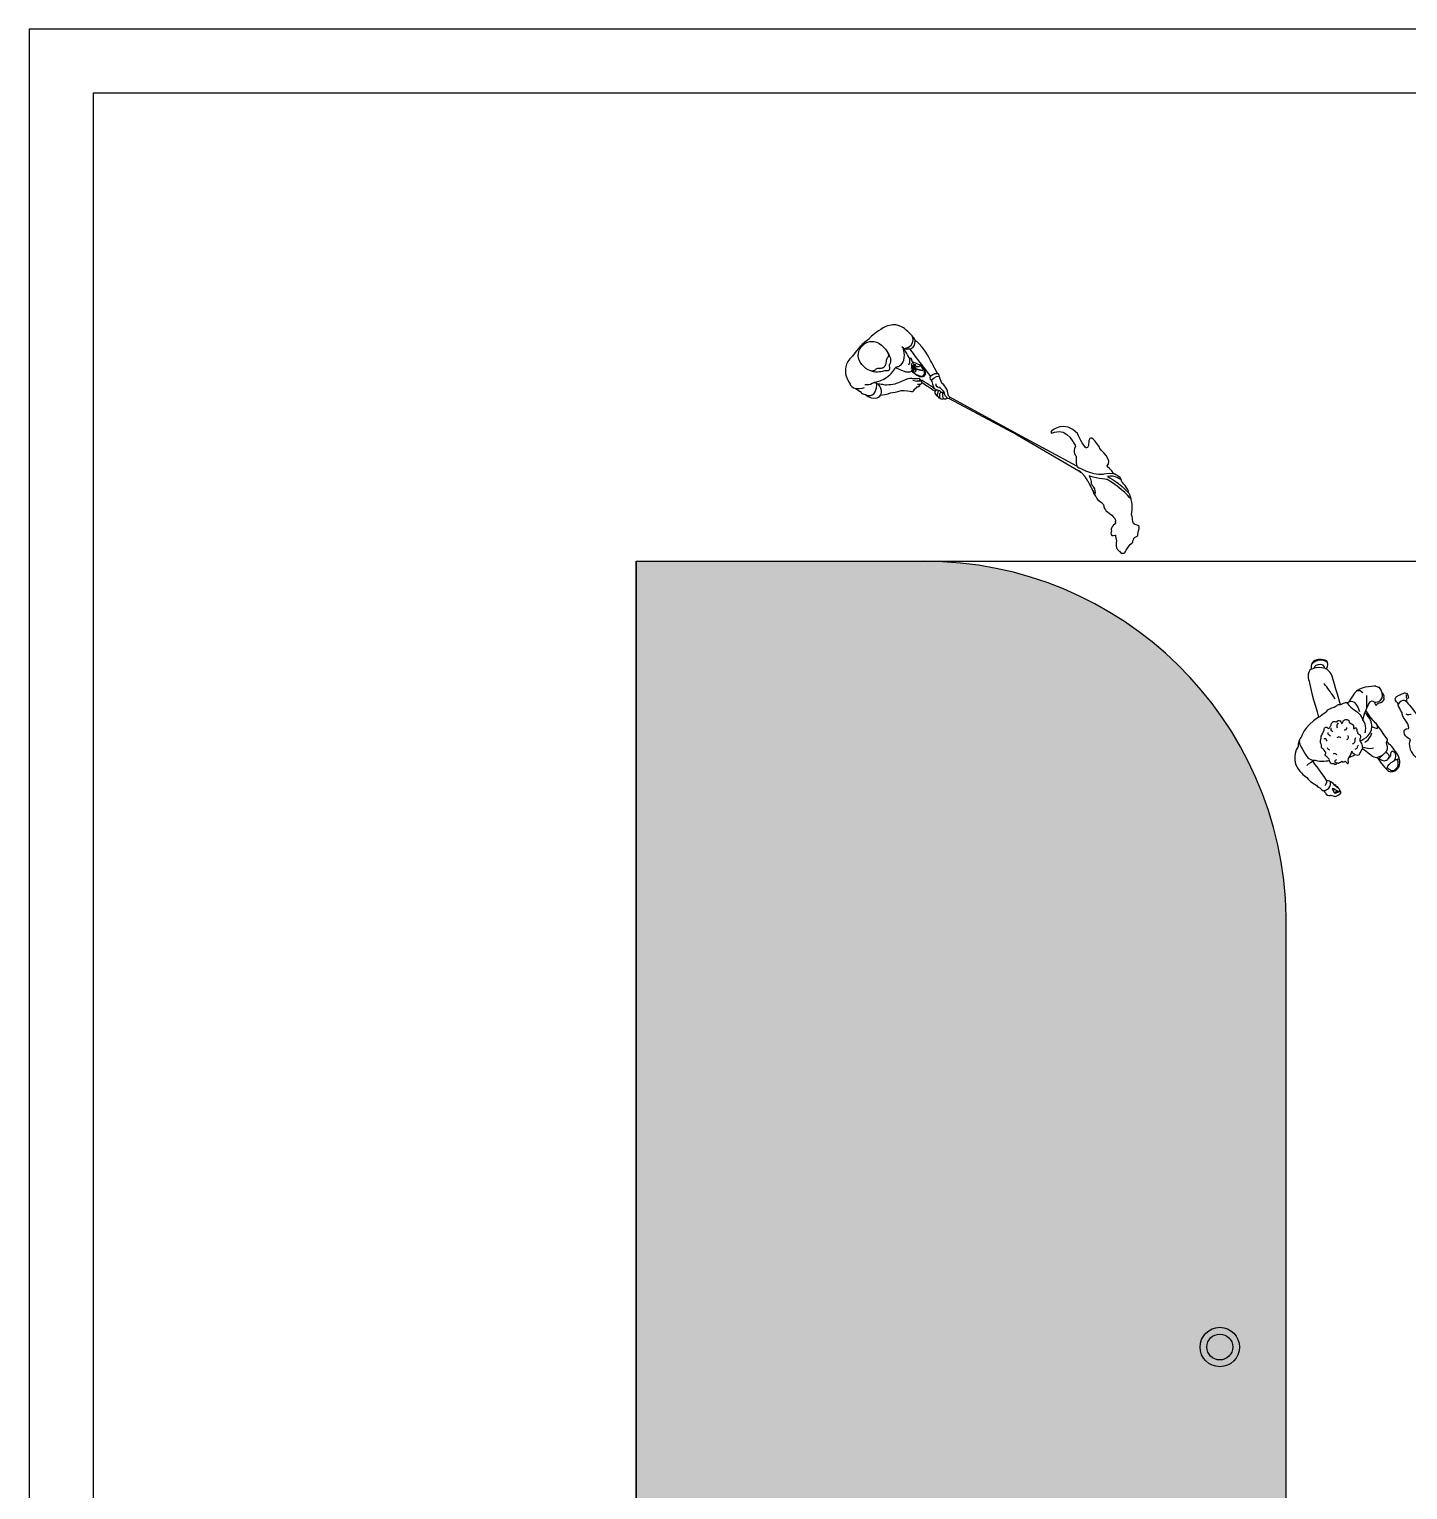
# Model space of a CAD drawing. Header units: millimetres. Extents: x 13722 to 114356, y -17117 to 61088.
# Drawn here: x 57732 to 67890, y 16379 to 27146 of the extents above; entities that cross this region are included whole.
import ezdxf

# ---------------------------------------------------------------- set-up
doc = ezdxf.new("R2010")
doc.units = ezdxf.units.MM
for name, color, linetype in [('00_dim', 6, 'Continuous'), ('01', 3, 'Continuous'), ('03', 8, 'Continuous'), ('03_lighting', 3, 'Continuous'), ('Toffu_Outline', 8, 'Continuous')]:
    doc.layers.add(name, color=color, linetype=linetype)

# ---------------------------------------------------------------- blocks, each defined once
blk = doc.blocks.new('2r2')
at = {"layer": 'Toffu_Outline'}
for points in [[(83532, 3067), (83520, 3077)], [(83601, 2832), (83630, 2825)], [(83635, 2802), (83651, 2801)], [(83626, 2782), (83630, 2782)], [(83767, 2748), (83775, 2759), (83760, 2768)]]:
    blk.add_lwpolyline(points, dxfattribs=at)
for points, knots in [([(83596, 3157), (83576, 3180), (83551, 3203), (83532, 3217), (83518, 3227), (83483, 3239), (83476, 3239), (83451, 3243), (83405, 3232), (83383, 3218), (83333, 3184), (83293, 3157), (83284, 3143), (83279, 3136), (83274, 3131), (83267, 3127), (83211, 3087), (83170, 3025), (83170, 3025), (83170, 3025), (83156, 3008), (83156, 3008), (83094, 2956), (83106, 2891), (83106, 2891), (83099, 2875), (83117, 2844), (83117, 2844), (83120, 2830), (83143, 2795), (83143, 2795), (83149, 2777), (83179, 2770), (83179, 2770), (83179, 2770), (83213, 2747), (83213, 2747), (83230, 2724), (83254, 2725), (83254, 2725), (83254, 2725), (83277, 2693), (83325, 2698), (83345, 2700), (83356, 2709), (83363, 2720), (83412, 2723), (83433, 2740), (83451, 2741), (83474, 2742), (83514, 2755), (83516, 2755), (83538, 2757), (83591, 2748), (83591, 2748), (83603, 2745), (83610, 2757), (83610, 2757), (83613, 2760), (83614, 2763), (83614, 2763), (83616, 2765), (83619, 2769), (83619, 2769), (83631, 2776), (83630, 2782), (83630, 2782), (83630, 2782), (83644, 2783), (83650, 2789), (83656, 2794), (83651, 2801), (83651, 2801), (83651, 2801), (83667, 2800), (83669, 2813), (83669, 2813), (83669, 2813), (83669, 2814), (83669, 2814), (83669, 2814), (83669, 2814), (83718, 2781), (83765, 2750), (83767, 2748), (83767, 2748), (83767, 2748), (83767, 2748), (83767, 2748), (83764, 2745), (83764, 2745), (83764, 2745), (83758, 2731), (83778, 2716), (83778, 2716), (83782, 2715), (83782, 2715), (83782, 2715), (83791, 2699), (83800, 2700), (83800, 2700), (83817, 2684), (83826, 2696), (83826, 2696), (83847, 2686), (83852, 2703), (83852, 2703), (83862, 2696), (83869, 2697), (83869, 2697), (83869, 2697), (83869, 2697), (83869, 2697), (84371, 2429), (84371, 2429), (84371, 2429), (84825, 2164), (84825, 2164), (84831, 2156), (84838, 2150), (84847, 2146)], [0, 0, 0, 0, 1, 1, 1, 2, 2, 2, 3, 3, 3, 4, 4, 4, 5, 5, 5, 6, 6, 6, 7, 7, 7, 8, 8, 8, 9, 9, 9, 10, 10, 10, 11, 11, 11, 12, 12, 12, 13, 13, 13, 14, 14, 14, 15, 15, 15, 16, 16, 16, 17, 17, 17, 18, 18, 18, 19, 19, 19, 20, 20, 20, 21, 21, 21, 22, 22, 22, 23, 23, 23, 24, 24, 24, 25, 25, 25, 26, 26, 26, 27, 27, 27, 28, 28, 28, 29, 29, 29, 30, 30, 30, 31, 31, 31, 32, 32, 32, 33, 33, 33, 34, 34, 34, 35, 35, 35, 36, 36, 36, 37, 37, 37, 38, 38, 38, 39, 39, 39, 40, 40, 40, 40]), ([(83291, 2899), (83239, 2918), (83201, 2968), (83199, 3010), (83198, 3037), (83208, 3057), (83208, 3057), (83214, 3069), (83222, 3078), (83227, 3083), (83256, 3112), (83284, 3116), (83294, 3117), (83354, 3123), (83398, 3065), (83418, 3032), (83422, 3024), (83426, 3018), (83428, 3014), (83436, 2999), (83438, 2988), (83437, 2979), (83437, 2961), (83430, 2948), (83426, 2942), (83426, 2942), (83432, 2909), (83428, 2904), (83423, 2898), (83393, 2901), (83393, 2901), (83377, 2895), (83339, 2883), (83295, 2898), (83294, 2898), (83293, 2898), (83292, 2899)], [0, 0, 0, 0, 1, 1, 1, 2, 2, 2, 3, 3, 3, 4, 4, 4, 5, 5, 5, 6, 6, 6, 7, 7, 7, 8, 8, 8, 9, 9, 9, 10, 10, 10, 11, 11, 11, 12, 12, 12, 12]), ([(83596, 3157), (83596, 3157), (83596, 3157), (83596, 3157), (83596, 3155), (83625, 3076), (83536, 3063)], [0, 0, 0, 0, 1, 1, 1, 2, 2, 2, 2]), ([(83578, 3061), (83587, 3063), (83622, 3074), (83618, 3116), (83618, 3121), (83617, 3125), (83617, 3129), (83617, 3129), (83617, 3129), (83617, 3129)], [0, 0, 0, 0, 1, 1, 1, 2, 2, 2, 3, 3, 3, 3]), ([(85080, 2142), (85067, 2169), (85030, 2196), (85030, 2196), (85084, 2236), (84979, 2326), (84979, 2326), (84979, 2326), (84982, 2338), (84943, 2384), (84904, 2430), (84899, 2384), (84899, 2384), (84898, 2321), (84879, 2332), (84879, 2332), (84859, 2339), (84815, 2437), (84815, 2437), (84725, 2542), (84621, 2462), (84618, 2448), (84615, 2435), (84646, 2448), (84646, 2448), (84741, 2484), (84799, 2345), (84799, 2345), (84776, 2295), (84805, 2270), (84805, 2270), (84805, 2270), (84801, 2231), (84810, 2196), (84810, 2196), (84373, 2434), (84373, 2434), (84373, 2434), (83873, 2707), (83873, 2707), (83873, 2707), (83873, 2707), (83873, 2707), (83870, 2711), (83865, 2716), (83863, 2718), (83863, 2718), (83862, 2718), (83862, 2718), (83862, 2718), (83865, 2774), (83814, 2810), (83814, 2810), (83795, 2860), (83795, 2860), (83795, 2860), (83802, 2871), (83783, 2881), (83783, 2881), (83783, 2881), (83783, 2881), (83783, 2881), (83740, 2959), (83740, 2959), (83740, 2959), (83698, 3061), (83617, 3129), (83617, 3129), (83617, 3129), (83617, 3129), (83617, 3129), (83617, 3129), (83617, 3129), (83612, 3137), (83604, 3147), (83596, 3157)], [0, 0, 0, 0, 1, 1, 1, 2, 2, 2, 3, 3, 3, 4, 4, 4, 5, 5, 5, 6, 6, 6, 7, 7, 7, 8, 8, 8, 9, 9, 9, 10, 10, 10, 11, 11, 11, 12, 12, 12, 13, 13, 13, 14, 14, 14, 15, 15, 15, 16, 16, 16, 17, 17, 17, 18, 18, 18, 19, 19, 19, 20, 20, 20, 21, 21, 21, 22, 22, 22, 23, 23, 23, 24, 24, 24, 25, 25, 25, 25]), ([(83418, 3032), (83421, 3023), (83423, 3014), (83420, 3005), (83417, 2996), (83412, 2995), (83407, 2983), (83403, 2973), (83406, 2972), (83402, 2956), (83397, 2940), (83395, 2932), (83389, 2926), (83382, 2921), (83375, 2919), (83366, 2918), (83348, 2915), (83344, 2920), (83334, 2915), (83325, 2911), (83325, 2906), (83316, 2901), (83307, 2897), (83298, 2898), (83292, 2899), (83292, 2899), (83291, 2899), (83291, 2899)], [0, 0, 0, 0, 1, 1, 1, 2, 2, 2, 3, 3, 3, 4, 4, 4, 5, 5, 5, 6, 6, 6, 7, 7, 7, 8, 8, 8, 9, 9, 9, 9]), ([(83316, 2815), (83316, 2815), (83316, 2815), (83316, 2815), (83316, 2815), (83351, 2824), (83351, 2824), (83374, 2831), (83411, 2848), (83444, 2883), (83458, 2898), (83467, 2912), (83474, 2925), (83562, 2873), (83593, 2898), (83593, 2898), (83597, 2894), (83601, 2890), (83605, 2887), (83679, 2824), (83695, 2877), (83695, 2877), (83695, 2893), (83690, 2906), (83682, 2917), (83672, 2930), (83658, 2940), (83644, 2947), (83621, 2959), (83599, 2964), (83599, 2964), (83592, 2977), (83593, 2983), (83593, 2983), (83588, 2997), (83575, 2994), (83575, 2994), (83563, 3024), (83531, 3063), (83531, 3063), (83531, 3063), (83532, 3067), (83532, 3067), (83534, 3065), (83535, 3064), (83536, 3063), (83540, 3062), (83541, 3065), (83553, 3063), (83553, 3063), (83574, 3063), (83576, 3061), (83576, 3061), (83577, 3061), (83578, 3061), (83594, 3040), (83631, 2991), (83664, 2947), (83671, 2938), (83679, 2928), (83685, 2919), (83709, 2887), (83728, 2863), (83731, 2860), (83731, 2860), (83731, 2859), (83731, 2859), (83731, 2859), (83719, 2841), (83739, 2829), (83739, 2829), (83739, 2829), (83739, 2829), (83739, 2829), (83750, 2777), (83760, 2768)], [0, 0, 0, 0, 1, 1, 1, 2, 2, 2, 3, 3, 3, 4, 4, 4, 5, 5, 5, 6, 6, 6, 7, 7, 7, 8, 8, 8, 9, 9, 9, 10, 10, 10, 11, 11, 11, 12, 12, 12, 13, 13, 13, 14, 14, 14, 15, 15, 15, 16, 16, 16, 17, 17, 17, 18, 18, 18, 19, 19, 19, 20, 20, 20, 21, 21, 21, 22, 22, 22, 23, 23, 23, 24, 24, 24, 25, 25, 25, 25]), ([(83474, 2925), (83474, 2925), (83489, 2932), (83495, 2932), (83504, 2936), (83510, 2940), (83515, 2945), (83555, 2982), (83533, 3057), (83531, 3063)], [0, 0, 0, 0, 1, 1, 1, 2, 2, 2, 3, 3, 3, 3]), ([(83593, 2898), (83593, 2898), (83603, 2920), (83601, 2932), (83600, 2945), (83606, 2942), (83606, 2942), (83606, 2942), (83606, 2942), (83607, 2942), (83608, 2944), (83608, 2948), (83599, 2964)], [0, 0, 0, 0, 1, 1, 1, 2, 2, 2, 3, 3, 3, 4, 4, 4, 4]), ([(83672, 2905), (83639, 2911), (83617, 2919), (83610, 2922), (83617, 2925), (83635, 2933), (83647, 2929), (83647, 2929), (83648, 2932), (83648, 2932), (83637, 2936), (83621, 2931), (83612, 2927), (83617, 2933), (83623, 2940), (83621, 2944), (83620, 2946), (83619, 2947), (83616, 2947), (83613, 2947), (83610, 2946), (83608, 2944), (83608, 2943), (83607, 2943), (83607, 2942), (83603, 2935), (83603, 2924), (83604, 2922), (83604, 2922), (83603, 2922), (83603, 2922), (83603, 2922), (83602, 2920), (83602, 2920), (83602, 2917), (83597, 2895), (83605, 2889), (83608, 2887), (83612, 2888), (83616, 2890), (83619, 2892), (83620, 2893), (83621, 2894), (83623, 2896), (83624, 2899), (83624, 2901), (83624, 2908), (83616, 2914), (83611, 2918), (83620, 2914), (83641, 2907), (83671, 2901), (83671, 2901), (83672, 2905), (83672, 2905)], [0, 0, 0, 0, 1, 1, 1, 2, 2, 2, 3, 3, 3, 4, 4, 4, 5, 5, 5, 6, 6, 6, 7, 7, 7, 8, 8, 8, 9, 9, 9, 10, 10, 10, 11, 11, 11, 12, 12, 12, 13, 13, 13, 14, 14, 14, 15, 15, 15, 16, 16, 16, 17, 17, 17, 18, 18, 18, 18]), ([(83620, 2901), (83620, 2898), (83619, 2896), (83615, 2893), (83611, 2891), (83608, 2891), (83607, 2892), (83603, 2895), (83603, 2908), (83605, 2917), (83611, 2914), (83620, 2907), (83620, 2901)], [0, 0, 0, 0, 1, 1, 1, 2, 2, 2, 3, 3, 3, 4, 4, 4, 4]), ([(83612, 2927), (83612, 2927), (83609, 2923), (83604, 2922), (83604, 2922), (83611, 2918), (83611, 2918)], [0, 0, 0, 0, 1, 1, 1, 2, 2, 2, 2]), ([(83605, 2887), (83605, 2887), (83670, 2840), (83685, 2872), (83691, 2884), (83687, 2897), (83680, 2909), (83667, 2930), (83644, 2947), (83644, 2947)], [0, 0, 0, 0, 1, 1, 1, 2, 2, 2, 3, 3, 3, 3]), ([(83611, 2941), (83612, 2943), (83614, 2944), (83616, 2944), (83617, 2944), (83617, 2943), (83618, 2943), (83619, 2941), (83613, 2933), (83607, 2926), (83607, 2931), (83608, 2938), (83611, 2941)], [0, 0, 0, 0, 1, 1, 1, 2, 2, 2, 3, 3, 3, 4, 4, 4, 4]), ([(83254, 2725), (83254, 2725), (83299, 2698), (83323, 2745), (83346, 2792), (83334, 2807), (83334, 2807), (83334, 2807), (83334, 2807), (83334, 2807), (83334, 2807), (83316, 2815), (83316, 2815), (83316, 2815), (83291, 2796), (83276, 2797), (83260, 2798), (83247, 2798), (83247, 2798)], [0, 0, 0, 0, 1, 1, 1, 2, 2, 2, 3, 3, 3, 4, 4, 4, 5, 5, 5, 6, 6, 6, 6]), ([(83760, 2768), (83758, 2769), (83690, 2824), (83654, 2833), (83659, 2837), (83656, 2844), (83650, 2843), (83643, 2843), (83633, 2840), (83633, 2840), (83631, 2842), (83619, 2841), (83619, 2841), (83619, 2841), (83600, 2842), (83600, 2842), (83589, 2844), (83589, 2844), (83564, 2840), (83543, 2836), (83500, 2814), (83487, 2808), (83472, 2802), (83409, 2790), (83388, 2797), (83381, 2800), (83363, 2801), (83343, 2801), (83340, 2804), (83336, 2806), (83334, 2807)], [0, 0, 0, 0, 1, 1, 1, 2, 2, 2, 3, 3, 3, 4, 4, 4, 5, 5, 5, 6, 6, 6, 7, 7, 7, 8, 8, 8, 9, 9, 9, 10, 10, 10, 10]), ([(83363, 2720), (83372, 2734), (83371, 2750), (83371, 2750), (83369, 2752), (83365, 2772), (83365, 2772), (83360, 2785), (83352, 2795), (83343, 2801)], [0, 0, 0, 0, 1, 1, 1, 2, 2, 2, 3, 3, 3, 3]), ([(83669, 2814), (83669, 2814), (83668, 2821), (83663, 2823), (83656, 2825), (83639, 2825), (83633, 2825), (83632, 2825), (83632, 2825), (83631, 2825), (83631, 2825), (83631, 2825), (83631, 2825), (83630, 2825), (83630, 2825), (83630, 2825)], [0, 0, 0, 0, 1, 1, 1, 2, 2, 2, 3, 3, 3, 4, 4, 4, 5, 5, 5, 5]), ([(83782, 2715), (83782, 2715), (83785, 2747), (83791, 2754), (83792, 2755), (83793, 2756), (83795, 2755), (83795, 2755), (83805, 2752), (83810, 2742)], [0, 0, 0, 0, 1, 1, 1, 2, 2, 2, 3, 3, 3, 3]), ([(83800, 2700), (83800, 2700), (83796, 2735), (83807, 2741), (83808, 2742), (83809, 2742), (83810, 2742), (83818, 2746), (83823, 2743), (83828, 2739), (83828, 2739), (83828, 2739), (83828, 2739)], [0, 0, 0, 0, 1, 1, 1, 2, 2, 2, 3, 3, 3, 4, 4, 4, 4]), ([(83852, 2703), (83852, 2703), (83834, 2721), (83834, 2735), (83835, 2749), (83801, 2772), (83797, 2781)], [0, 0, 0, 0, 1, 1, 1, 2, 2, 2, 2]), ([(83826, 2696), (83826, 2696), (83818, 2730), (83823, 2737), (83825, 2739), (83827, 2739), (83828, 2739)], [0, 0, 0, 0, 1, 1, 1, 2, 2, 2, 2]), ([(84810, 2196), (84810, 2196), (84915, 2128), (85004, 2139), (85004, 2139), (85043, 2151), (85080, 2142), (85081, 2142), (85081, 2142), (85082, 2142), (85082, 2142), (85083, 2141), (85084, 2141), (85085, 2141), (85087, 2140), (85089, 2140), (85089, 2139), (85090, 2139), (85090, 2139), (85092, 2138), (85094, 2138), (85095, 2137), (85096, 2137), (85097, 2136), (85098, 2136), (85101, 2134), (85105, 2132), (85108, 2130), (85109, 2130), (85109, 2129), (85110, 2129), (85112, 2127), (85114, 2126), (85116, 2124)], [0, 0, 0, 0, 1, 1, 1, 2, 2, 2, 3, 3, 3, 4, 4, 4, 5, 5, 5, 6, 6, 6, 7, 7, 7, 8, 8, 8, 9, 9, 9, 10, 10, 10, 11, 11, 11, 11]), ([(85211, 1952), (85211, 1952), (85211, 1952), (85211, 1952), (85209, 1955), (85143, 2036), (85034, 2098), (85034, 2098), (84919, 2114), (84901, 2126), (84901, 2126), (84922, 2086), (84915, 2067), (84915, 2067), (84955, 2027), (84941, 1987), (84941, 1987), (84941, 1987), (84941, 1987), (84941, 1987), (84941, 1987), (84941, 1987), (84941, 1987), (84941, 1988), (84941, 1988), (84940, 1990), (84939, 1993), (84936, 1999), (84936, 2000), (84935, 2000), (84935, 2001), (84935, 2002), (84934, 2004), (84933, 2005), (84933, 2007), (84932, 2008), (84931, 2010), (84931, 2010), (84931, 2010), (84931, 2010), (84930, 2011), (84930, 2013), (84929, 2015), (84928, 2016), (84928, 2016), (84928, 2017), (84927, 2019), (84926, 2020), (84926, 2021), (84924, 2026), (84921, 2030), (84919, 2035), (84918, 2037), (84917, 2039), (84916, 2041), (84915, 2044), (84914, 2046), (84912, 2048), (84912, 2049), (84911, 2050), (84911, 2051), (84909, 2055), (84907, 2058), (84905, 2062), (84904, 2064), (84903, 2066), (84901, 2069), (84899, 2072), (84897, 2076), (84895, 2079), (84893, 2083), (84891, 2086), (84889, 2090), (84888, 2091), (84887, 2093), (84887, 2094), (84886, 2095), (84885, 2096), (84885, 2097), (84882, 2102), (84878, 2106), (84875, 2111), (84874, 2113), (84872, 2115), (84871, 2117), (84870, 2119), (84868, 2121), (84867, 2123), (84867, 2123), (84866, 2124), (84866, 2124), (84865, 2125), (84865, 2126), (84864, 2127), (84862, 2129), (84861, 2131), (84859, 2133), (84858, 2135), (84856, 2136), (84854, 2138), (84852, 2141), (84849, 2144), (84847, 2146), (84840, 2154), (84832, 2160), (84825, 2164)], [0, 0, 0, 0, 1, 1, 1, 2, 2, 2, 3, 3, 3, 4, 4, 4, 5, 5, 5, 6, 6, 6, 7, 7, 7, 8, 8, 8, 9, 9, 9, 10, 10, 10, 11, 11, 11, 12, 12, 12, 13, 13, 13, 14, 14, 14, 15, 15, 15, 16, 16, 16, 17, 17, 17, 18, 18, 18, 19, 19, 19, 20, 20, 20, 21, 21, 21, 22, 22, 22, 23, 23, 23, 24, 24, 24, 25, 25, 25, 26, 26, 26, 27, 27, 27, 28, 28, 28, 29, 29, 29, 30, 30, 30, 31, 31, 31, 32, 32, 32, 33, 33, 33, 34, 34, 34, 35, 35, 35, 35]), ([(84867, 2123), (84868, 2121), (84870, 2119), (84871, 2117), (84872, 2115), (84874, 2113), (84875, 2111)], [0, 0, 0, 0, 1, 1, 1, 2, 2, 2, 2]), ([(84901, 2069), (84903, 2066), (84904, 2064), (84905, 2062), (84907, 2058), (84909, 2055), (84911, 2051), (84911, 2050), (84912, 2049), (84912, 2048)], [0, 0, 0, 0, 1, 1, 1, 2, 2, 2, 3, 3, 3, 3]), ([(85138, 2094), (85138, 2094), (85138, 2094), (85138, 2094), (85136, 2096), (85089, 2135), (85036, 2121), (85036, 2121), (85131, 2070), (85194, 1998)], [0, 0, 0, 0, 1, 1, 1, 2, 2, 2, 3, 3, 3, 3]), ([(85211, 1952), (85211, 1952), (85211, 1953), (85211, 1953), (85204, 1982), (85194, 1998), (85194, 1998), (85186, 2037), (85142, 2081), (85142, 2081), (85141, 2086), (85138, 2094), (85138, 2094), (85132, 2109), (85124, 2119), (85116, 2124)], [0, 0, 0, 0, 1, 1, 1, 2, 2, 2, 3, 3, 3, 4, 4, 4, 5, 5, 5, 5]), ([(84931, 2010), (84932, 2008), (84933, 2007), (84933, 2005), (84934, 2004), (84935, 2002), (84935, 2001)], [0, 0, 0, 0, 1, 1, 1, 2, 2, 2, 2]), ([(84941, 1987), (84951, 1967), (84961, 1949), (84973, 1942), (85007, 1921), (85005, 1914), (85005, 1914), (85005, 1893), (85024, 1871), (85024, 1871), (85100, 1813), (85096, 1796), (85096, 1796), (85088, 1788), (85096, 1779), (85096, 1779), (85096, 1776), (85092, 1772), (85092, 1772), (85048, 1741), (85067, 1718), (85067, 1718), (85067, 1718), (85058, 1707), (85062, 1693), (85065, 1680), (85094, 1689), (85094, 1689), (85092, 1680), (85101, 1649), (85101, 1649), (85089, 1585), (85124, 1571), (85124, 1571), (85131, 1552), (85149, 1556), (85149, 1556), (85149, 1556), (85158, 1548), (85173, 1578), (85188, 1608), (85222, 1638), (85222, 1638), (85225, 1658), (85234, 1671), (85234, 1671), (85263, 1681), (85259, 1689), (85259, 1689), (85258, 1699), (85262, 1711), (85269, 1738), (85277, 1764), (85247, 1762), (85236, 1767), (85224, 1772), (85219, 1809), (85219, 1809), (85223, 1818), (85213, 1838), (85213, 1838), (85222, 1886), (85218, 1925), (85211, 1952)], [0, 0, 0, 0, 1, 1, 1, 2, 2, 2, 3, 3, 3, 4, 4, 4, 5, 5, 5, 6, 6, 6, 7, 7, 7, 8, 8, 8, 9, 9, 9, 10, 10, 10, 11, 11, 11, 12, 12, 12, 13, 13, 13, 14, 14, 14, 15, 15, 15, 16, 16, 16, 17, 17, 17, 18, 18, 18, 19, 19, 19, 20, 20, 20, 21, 21, 21, 21])]:
    blk.add_open_spline(points, degree=3, knots=knots, dxfattribs=at)
for points in [[(83575, 2994), (83575, 2994), (83584, 2964), (83570, 2942)], [(83588, 2955), (83588, 2955), (83595, 2930), (83589, 2918)], [(83334, 2807), (83324, 2813), (83316, 2815), (83316, 2815)], [(83631, 2825), (83631, 2825), (83631, 2825), (83631, 2825)], [(83633, 2825), (83637, 2825), (83646, 2827), (83654, 2833)], [(83731, 2860), (83731, 2860), (83763, 2889), (83783, 2881)], [(83739, 2829), (83739, 2829), (83770, 2868), (83795, 2860)], [(83791, 2774), (83791, 2774), (83769, 2785), (83773, 2803)], [(83179, 2770), (83179, 2770), (83233, 2770), (83246, 2777)], [(83606, 2762), (83606, 2762), (83611, 2761), (83614, 2763)], [(83775, 2759), (83775, 2759), (83787, 2763), (83791, 2754)], [(83828, 2739), (83832, 2739), (83834, 2735), (83834, 2735)], [(83869, 2697), (83869, 2697), (83875, 2703), (83873, 2707)], [(84854, 2138), (84856, 2136), (84858, 2135), (84859, 2133)], [(84864, 2127), (84865, 2126), (84865, 2125), (84866, 2124)], [(84885, 2097), (84885, 2096), (84886, 2095), (84887, 2094)], [(84889, 2090), (84891, 2086), (84893, 2083), (84895, 2079)], [(85084, 2141), (85083, 2141), (85082, 2142), (85082, 2142)], [(85090, 2139), (85090, 2139), (85089, 2139), (85089, 2140)], [(85098, 2136), (85097, 2136), (85096, 2137), (85095, 2137)], [(85110, 2129), (85109, 2129), (85109, 2130), (85108, 2130)], [(84916, 2041), (84917, 2039), (84918, 2037), (84919, 2035)], [(84926, 2021), (84926, 2020), (84927, 2019), (84928, 2017)], [(84929, 2015), (84930, 2013), (84930, 2011), (84931, 2010)], [(84936, 1999), (84938, 1995), (84939, 1992), (84941, 1988)]]:
    blk.add_open_spline(points, degree=3, dxfattribs=at)

msp = doc.modelspace()

# ---------------------------------------------------------------- hatches: boundary and pattern name
at = {"layer": '01', "lineweight": -2, "true_color": 0x999b37}
h = msp.add_hatch(dxfattribs=at)
h.set_pattern_fill('AR-SAND', color=55, scale=5)
h.set_pattern_definition([(37.5, (-19358.14, 21727.48), (-8.00016, 244.7066), [0, -193.04, 0, -215.9, 0, -206.375]), (7.5, (-19358.14, 21727.48), (224.7616, 358.4126), [0, -104.14, 0, -173.99, 0, -66.675]), (327.5, (-19514.35, 21727.48), (395.4962, 0.7186), [0, -63.5, 0, -228.6, 0, -298.45]), (317.5, (-19514.35, 21727.48), (381.7782, 111.4647), [0, -31.75, 0, -149.86, 0, -171.45])])
h.paths.add_polyline_path([(70453.8, 12983.3), (70453.8, 10764.6), (72599.6, 10043.3), (76293.8, 10043.3), (76293.8, 12983.3)], flags=17)
h.paths.add_polyline_path([(70453.8, 22943.3), (70453.8, 20883.3), (72903.8, 20883.3), (72903.8, 22943.3)], flags=17)
h.paths.add_polyline_path([(79063.8, 14353.3), (79063.8, 12513.3), (81313.8, 12513.3), (81313.8, 14353.3)], flags=17)
h.paths.add_polyline_path([(66994.8, 20603.3, 0.4095854), (64324.8, 23223.3), (62204.1, 23223.3), (62204.1, 7963.3), (62204.1, 6963.3), (83214.7, 6963.3), (83214.7, 23223.3), (77183.8, 23223.3), (77183.8, 20603.3), (78783.8, 20603.3), (78783.8, 19033.3), (81593.8, 19033.3), (81593.8, 14633.3), (81593.8, 12233.3), (81593.8, 7963.3), (72553.8, 7963.3), (64324.8, 10463.3), (64324.8, 13163.3), (64324.8, 15543.3), (66994.8, 15543.3)])

# ---------------------------------------------------------------- linework, layer by layer
at = {"layer": '00_dim'}
for points in [[(57732.2, 27146), (57732.2, 5611.2), (88188.4, 5611.2), (88188.4, 27146)], [(58202.6, 26675.6), (58202.6, 6081.6), (87718, 6081.6), (87718, 26675.6)]]:
    msp.add_lwpolyline(points, close=True, dxfattribs=at)
at = {"layer": '01'}
for p, q in [((62204.1, 6963.3), (62204.1, 23223.3)), ((62204.1, 23223.3), (62204.1, 7963.3)), ((62204.1, 23223.3), (64324.8, 23223.3)), ((66994.8, 15543.3), (66994.8, 20603.3))]:
    msp.add_line(p, q, dxfattribs=at)
msp.add_arc((64328.9, 20557), 2666.3, 0.99495, 90.08811, dxfattribs=at)
at = {"layer": '03'}
msp.add_line((64324.8, 23223.3), (70173.8, 23223.3), dxfattribs=at)
at = {"layer": '03_lighting'}
for radius in [145.2, 95.2]:
    msp.add_circle((66504.8, 17431.1), radius, dxfattribs=at)
at = {"layer": 'Toffu_Outline'}
for points in [[(67589.3, 22141.4), (67589.3, 22141.9), (67587.3, 22234.3)], [(67379.6, 21549.7), (67365.6, 21561.3), (67351.1, 21573.4)]]:
    msp.add_lwpolyline(points, dxfattribs=at)
for points, knots in [([(67298.3, 22479.1), (67295.2, 22481.4), (67290.1, 22484.7), (67283.3, 22487.7), (67244.7, 22504.4), (67206.5, 22483.5), (67204.7, 22482.4), (67198.7, 22479), (67189.4, 22472.7), (67180.3, 22461.9)], [0, 0, 0, 0, 1, 1, 1, 2, 2, 2, 3, 3, 3, 3]), ([(67735.3, 21895.1), (67735.7, 21895.5), (67737.6, 21897.7), (67738.9, 21900.4), (67739.5, 21901.6), (67740, 21902.8), (67740.3, 21904), (67741.1, 21908.3), (67738.5, 21912.2), (67737.1, 21914.2), (67671.1, 22011.4), (67658.7, 22024.1), (67658.7, 22024.1), (67637.5, 22045.7), (67609.8, 22077.8), (67581.7, 22123.7), (67581.7, 22123.7), (67584.7, 22131.5), (67589.3, 22141.9), (67596.2, 22157.3), (67606.7, 22178.7), (67616, 22188.7), (67631.5, 22205.4), (67644.4, 22184.3), (67644.4, 22184.3), (67644.4, 22184.3), (67650.2, 22168.5), (67652, 22165.3), (67653.8, 22162.1), (67663.7, 22161.5), (67663.2, 22169.2), (67662.6, 22176.9), (67674.1, 22176.9), (67674.1, 22176.9), (67732.2, 22193.3), (67713.1, 22219.2), (67713.1, 22219.2), (67724.6, 22231.4), (67702.3, 22253.9), (67702.3, 22253.9), (67702.3, 22253.9), (67689.4, 22291.4), (67681.1, 22291.9), (67672.8, 22292.4), (67655.3, 22303.2), (67655.3, 22303.2), (67655.3, 22303.2), (67553.8, 22301.5), (67516.9, 22271.2), (67514.1, 22268.9), (67511.4, 22266.4), (67508.8, 22263.8), (67476.5, 22231.2), (67455.6, 22174.4), (67442.9, 22180), (67429.2, 22186.1), (67394.1, 22165.6), (67394.1, 22165.6), (67394.1, 22165.6), (67393.9, 22166.3), (67393.5, 22167.7), (67387.2, 22189.7), (67334.8, 22372), (67327.8, 22389.6), (67320.3, 22408.4), (67290.1, 22429.7), (67290.1, 22429.7), (67292.6, 22433.5), (67307.3, 22456.5), (67298.3, 22479.1), (67297, 22482.4), (67295, 22486.3), (67291.7, 22490.3), (67281.1, 22495.2), (67258.8, 22503.6), (67231.8, 22498.7), (67218.6, 22496.3), (67197.6, 22492.5), (67185.8, 22473.9), (67183.2, 22470), (67181.5, 22465.9), (67180.3, 22461.9), (67175.9, 22447.5), (67179, 22434), (67180, 22430.1), (67138.6, 22407), (67162.8, 22341.8), (67162.8, 22341.8), (67159.8, 22324.1), (67232.6, 22074.6), (67232.6, 22074.6), (67119.1, 21997.5), (67105.9, 21928.2), (67105.9, 21928.2)], [0, 0, 0, 0, 1, 1, 1, 2, 2, 2, 3, 3, 3, 4, 4, 4, 5, 5, 5, 6, 6, 6, 7, 7, 7, 8, 8, 8, 9, 9, 9, 10, 10, 10, 11, 11, 11, 12, 12, 12, 13, 13, 13, 14, 14, 14, 15, 15, 15, 16, 16, 16, 17, 17, 17, 18, 18, 18, 19, 19, 19, 20, 20, 20, 21, 21, 21, 22, 22, 22, 23, 23, 23, 24, 24, 24, 25, 25, 25, 26, 26, 26, 27, 27, 27, 28, 28, 28, 29, 29, 29, 30, 30, 30, 31, 31, 31, 31]), ([(67180, 22430.1), (67180, 22430.1), (67186.7, 22432.6), (67197.1, 22435.4), (67217.2, 22440.8), (67251.3, 22446.9), (67277.9, 22436.2), (67282.2, 22434.5), (67286.3, 22432.4), (67290.1, 22429.7)], [0, 0, 0, 0, 1, 1, 1, 2, 2, 2, 3, 3, 3, 3]), ([(67277.9, 22436.3), (67277.9, 22436.3), (67279.6, 22461.6), (67248.3, 22462.5), (67216.9, 22463.3), (67201.9, 22448.2), (67197.1, 22435.4)], [0, 0, 0, 0, 1, 1, 1, 2, 2, 2, 2]), ([(67355.2, 22207.8), (67355.2, 22207.8), (67337.4, 22239.7), (67328.3, 22248.9), (67319.2, 22258.1), (67286.6, 22313.2), (67270.4, 22321.9)], [0, 0, 0, 0, 1, 1, 1, 2, 2, 2, 2]), ([(67508.6, 22263.5), (67508.6, 22263.5), (67508.7, 22263.6), (67508.8, 22263.8), (67511.2, 22266.1), (67531.7, 22284.5), (67558.7, 22256.7)], [0, 0, 0, 0, 1, 1, 1, 2, 2, 2, 2]), ([(68159.8, 21717.4), (68148.2, 21713.9), (68122.3, 21707.4), (68094.7, 21709), (68090.2, 21709.2), (68085.7, 21709.7), (68081.3, 21710.3), (68054.3, 21714.6), (68027.7, 21728), (68012.8, 21760.5), (68012.8, 21760.5), (68004.3, 21775.6), (67977.2, 21768.1), (67974.9, 21767.4), (67972.5, 21767.3), (67970, 21767.6), (67944.6, 21770.6), (67916.6, 21820.6), (67916.6, 21820.6), (67916.6, 21820.6), (67892.5, 21866.6), (67910.8, 21908.9), (67910.8, 21908.9), (67850.2, 21936.9), (67864.4, 21977), (67864.4, 21977), (67868.5, 21991.4), (67896, 21991.5), (67896, 21991.5), (67903.6, 22014.9), (67874.6, 22048.3), (67845.6, 22081.7), (67848.9, 22105.3), (67848.9, 22105.3), (67832, 22136.1), (67820.3, 22158.8), (67819.3, 22161.9), (67818.4, 22164.9), (67818.6, 22167.7), (67818.6, 22167.7), (67818.6, 22169.2), (67818.9, 22170.2), (67818.9, 22170.4), (67820.4, 22176.6), (67795, 22196.8), (67797.1, 22210), (67797.4, 22211.7), (67798.2, 22214.1), (67801.1, 22216.8), (67801.6, 22218.5), (67802.6, 22220.9), (67804.7, 22223.3), (67808.4, 22227.5), (67813.1, 22228.8), (67814.8, 22229.1), (67816.8, 22232), (67818.9, 22233.8), (67820.4, 22234.9), (67824.9, 22238.1), (67827.8, 22237.2), (67835.4, 22240.7), (67839.6, 22242.6), (67838.8, 22242.8), (67842.6, 22244.5), (67848.7, 22247), (67850, 22246.1), (67855.6, 22248.4), (67861.3, 22250.7), (67861.4, 22252.2), (67865.4, 22253.1), (67865.4, 22253.1), (67870.4, 22254.2), (67876.3, 22252.4), (67885.1, 22249.7), (67893, 22235.1), (67894.3, 22215.5), (67893.7, 22214.7), (67892.9, 22214), (67891.8, 22213.4), (67887.5, 22211), (67882.7, 22213.3), (67882, 22213.7), (67881.5, 22205.2), (67881, 22196.7), (67880.5, 22188.3), (67880.5, 22188.3), (67916.8, 22149.8), (67950.9, 22100.1)], [0, 0, 0, 0, 1, 1, 1, 2, 2, 2, 3, 3, 3, 4, 4, 4, 5, 5, 5, 6, 6, 6, 7, 7, 7, 8, 8, 8, 9, 9, 9, 10, 10, 10, 11, 11, 11, 12, 12, 12, 13, 13, 13, 14, 14, 14, 15, 15, 15, 16, 16, 16, 17, 17, 17, 18, 18, 18, 19, 19, 19, 20, 20, 20, 21, 21, 21, 22, 22, 22, 23, 23, 23, 24, 24, 24, 25, 25, 25, 26, 26, 26, 27, 27, 27, 28, 28, 28, 29, 29, 29, 29]), ([(67880.5, 22188.3), (67874.4, 22193.7), (67868.6, 22195.6), (67865.1, 22196.3), (67849, 22199.6), (67830.7, 22189.3), (67818.9, 22170.4)], [0, 0, 0, 0, 1, 1, 1, 2, 2, 2, 2]), ([(67232.6, 22074.6), (67232.6, 22074.6), (67286.1, 22109.1), (67293, 22119.2), (67299.9, 22129.4), (67332.3, 22146.3), (67339.7, 22145.3), (67347.2, 22144.3), (67373.3, 22164.1), (67373.3, 22164.1), (67373.3, 22164.1), (67384.7, 22169.4), (67393.5, 22167.7), (67394.5, 22167.6), (67395.5, 22167.3), (67396.4, 22166.9)], [0, 0, 0, 0, 1, 1, 1, 2, 2, 2, 3, 3, 3, 4, 4, 4, 5, 5, 5, 5]), ([(67442.9, 22180), (67442.9, 22180), (67472.1, 22140.1), (67506.8, 22120), (67541.5, 22099.9), (67558.8, 22054.6), (67558.8, 22054.6)], [0, 0, 0, 0, 1, 1, 1, 2, 2, 2, 2]), ([(67538.6, 21899), (67538.6, 21899), (67626.1, 21933.5), (67626.1, 22005.9), (67626.2, 22034.5), (67612.5, 22069), (67574.4, 22109.7), (67574.4, 22109.7), (67581.7, 22123.7), (67581.7, 22123.7)], [0, 0, 0, 0, 1, 1, 1, 2, 2, 2, 3, 3, 3, 3]), ([(67575.1, 21959.8), (67575.1, 21959.8), (67593.8, 22014.6), (67558.8, 22054.6), (67558.8, 22054.6), (67574.4, 22109.7), (67574.4, 22109.7)], [0, 0, 0, 0, 1, 1, 1, 2, 2, 2, 2]), ([(67311.3, 21754.3), (67314.7, 21760.3), (67309.2, 21767.2), (67304.2, 21772.1), (67298.4, 21777.9), (67292.5, 21783.6), (67286.6, 21789.5), (67283.1, 21793), (67279.2, 21798.1), (67281.6, 21802.4), (67282.7, 21804.5), (67285, 21805.8), (67285.7, 21808), (67286, 21809.3), (67285.7, 21810.8), (67285.3, 21812.1), (67281, 21826.4), (67267.7, 21835.6), (67257.8, 21846.8), (67256.1, 21848.9), (67254.4, 21851), (67253.6, 21853.6), (67251.7, 21859.3), (67254.9, 21865.6), (67253.6, 21871.5), (67253, 21874.6), (67251.1, 21877.3), (67249.7, 21880.1), (67244.9, 21889.6), (67244.7, 21901.2), (67249.1, 21910.9), (67250.1, 21913), (67251.3, 21915.1), (67251.5, 21917.4), (67251.8, 21919.7), (67251.2, 21921.9), (67251, 21924.2), (67250.4, 21930.4), (67253.3, 21936.4), (67256.1, 21942.1), (67261.1, 21952.1), (67266.1, 21962), (67271.1, 21972.1), (67272.8, 21975.5), (67274.5, 21979), (67275, 21982.8), (67275.5, 21986.6), (67274.7, 21990.7), (67276.1, 21994.3), (67277.7, 21998.5), (67282.2, 22001.2), (67286.8, 22001.3), (67291.3, 22001.4), (67295.6, 21999.2), (67298.9, 21996), (67300.8, 21994.2), (67302.5, 21991.8), (67305.2, 21991.1), (67309.3, 21990.1), (67313.1, 21994), (67314.9, 21997.8), (67316.6, 22001.7), (67317.5, 22006.2), (67320.7, 22009.1), (67321.6, 22009.9), (67322.6, 22010.6), (67323.4, 22011.5), (67325, 22013.3), (67325.3, 22015.9), (67325.6, 22018.3), (67326.8, 22025.2), (67329.5, 22032), (67334.5, 22037), (67339.5, 22041.9), (67347, 22044.5), (67353.7, 22042.6), (67357.2, 22041.6), (67360.5, 22039.5), (67364, 22040), (67369.6, 22040.8), (67372.4, 22047.3), (67377.5, 22049.5), (67382, 22051.5), (67387.5, 22049.8), (67391.2, 22046.5), (67394.9, 22043.2), (67397.2, 22038.6), (67399.4, 22034.2), (67400.7, 22031.7), (67403.1, 22029.3), (67405.7, 22030.3), (67408.3, 22031.3), (67410, 22033.9), (67410.9, 22036.5), (67411.9, 22039.1), (67412.3, 22042), (67413.4, 22044.5), (67417.2, 22053.4), (67428.1, 22056.6), (67437.8, 22057), (67441.7, 22057.2), (67445.8, 22057), (67449.2, 22055.1), (67454.7, 22052.2), (67457.3, 22045.9), (67458.6, 22039.9), (67459, 22038), (67459.4, 22036), (67460.3, 22034.3), (67463.2, 22029.1), (67470.1, 22028.1), (67475.5, 22025.7), (67483.9, 22022.1), (67489.9, 22013.6), (67490.6, 22004.5), (67491, 21998.9), (67489.9, 21992.4), (67493.8, 21988.4), (67496.9, 21990.8), (67500, 21993.1), (67503.1, 21995.5), (67503.6, 21995.9), (67504.2, 21996.4), (67505, 21996.5), (67505.9, 21996.5), (67506.7, 21995.9), (67507.3, 21995.3), (67511.2, 21991.8), (67513.7, 21986.8), (67514.1, 21981.6), (67514.3, 21978.5), (67513.8, 21975.2), (67515.1, 21972.3), (67516.7, 21968.6), (67521, 21966.1), (67521.3, 21962.1), (67521.5, 21958.9), (67519.2, 21955.3), (67521.3, 21952.9), (67522.4, 21951.6), (67524.3, 21951.4), (67526, 21951.1), (67537.5, 21948.9), (67545.3, 21935.3), (67541.4, 21924.2), (67540.2, 21920.8), (67538.1, 21917.7), (67536.9, 21914.3), (67535.3, 21909.6), (67535.4, 21904.3), (67537.3, 21899.7), (67537.5, 21899.4), (67537.7, 21899), (67537.8, 21898.7), (67539.7, 21894.8), (67542.6, 21891.5), (67545.1, 21888), (67548.7, 21882.7), (67551.3, 21876.8), (67552.7, 21870.6), (67553.6, 21866.5), (67554.1, 21862.4), (67554.5, 21858.3), (67555.1, 21852.3), (67556.6, 21847.1), (67557.3, 21841.1), (67557.3, 21841), (67557.3, 21840.9), (67557.3, 21840.8)], [0, 0, 0, 0, 1, 1, 1, 2, 2, 2, 3, 3, 3, 4, 4, 4, 5, 5, 5, 6, 6, 6, 7, 7, 7, 8, 8, 8, 9, 9, 9, 10, 10, 10, 11, 11, 11, 12, 12, 12, 13, 13, 13, 14, 14, 14, 15, 15, 15, 16, 16, 16, 17, 17, 17, 18, 18, 18, 19, 19, 19, 20, 20, 20, 21, 21, 21, 22, 22, 22, 23, 23, 23, 24, 24, 24, 25, 25, 25, 26, 26, 26, 27, 27, 27, 28, 28, 28, 29, 29, 29, 30, 30, 30, 31, 31, 31, 32, 32, 32, 33, 33, 33, 34, 34, 34, 35, 35, 35, 36, 36, 36, 37, 37, 37, 38, 38, 38, 39, 39, 39, 40, 40, 40, 41, 41, 41, 42, 42, 42, 43, 43, 43, 44, 44, 44, 45, 45, 45, 46, 46, 46, 47, 47, 47, 48, 48, 48, 49, 49, 49, 50, 50, 50, 51, 51, 51, 52, 52, 52, 53, 53, 53, 54, 54, 54, 55, 55, 55, 56, 56, 56, 56]), ([(67336.8, 21966.2), (67332.4, 21968.8), (67328.7, 21972.7), (67326.3, 21977.2), (67325.4, 21978.7), (67324.7, 21980.4), (67324.6, 21982.2), (67324.5, 21983.9), (67324.9, 21985.7), (67325, 21987.5), (67325.1, 21989.2), (67324.6, 21991.2), (67323.1, 21992.2)], [0, 0, 0, 0, 1, 1, 1, 2, 2, 2, 3, 3, 3, 4, 4, 4, 4]), ([(67371.7, 21992.5), (67370.1, 21998.5), (67369.5, 22004.7), (67368.9, 22010.8), (67368.6, 22013.9), (67368.4, 22017.1), (67369.4, 22020), (67371.2, 22024.7), (67376.1, 22027.4), (67378.5, 22031.8)], [0, 0, 0, 0, 1, 1, 1, 2, 2, 2, 3, 3, 3, 3]), ([(67422.4, 21980.8), (67427.3, 21980.1), (67432.6, 21980.9), (67436.6, 21983.9), (67440.5, 21986.9), (67442.8, 21992.3), (67441.2, 21997)], [0, 0, 0, 0, 1, 1, 1, 2, 2, 2, 2]), ([(67096.4, 21917.2), (67080, 21892.8), (67081.8, 21858.7), (67081.8, 21858.7), (66997.9, 21714.5), (67149.8, 21628.1), (67149.8, 21628.1), (67157.4, 21605.4), (67217.5, 21572.5), (67217.5, 21572.5), (67221.4, 21561.5), (67245.5, 21552.1), (67245.5, 21552.1), (67263.2, 21527.6), (67271.5, 21532.3), (67271.5, 21532.3), (67271.5, 21532.3), (67280.9, 21518.6), (67289.7, 21505.8), (67298.6, 21493), (67321.4, 21498.3), (67321.4, 21498.3), (67321.4, 21498.3), (67356.9, 21490), (67356.9, 21490), (67356.9, 21490), (67398.9, 21507.2), (67398.8, 21518.6), (67398.8, 21530), (67389.9, 21528.5), (67389.9, 21528.5)], [0, 0, 0, 0, 1, 1, 1, 2, 2, 2, 3, 3, 3, 4, 4, 4, 5, 5, 5, 6, 6, 6, 7, 7, 7, 8, 8, 8, 9, 9, 9, 10, 10, 10, 10]), ([(67105.9, 21928.2), (67105.9, 21928.2), (67105.8, 21928.2), (67105.8, 21928.1), (67105, 21927.5), (67100.4, 21924), (67096.5, 21917.4), (67096.4, 21917.3), (67096.4, 21917.2), (67096.4, 21917.2), (67089.4, 21905.5), (67084.5, 21884.3), (67105.3, 21853.5), (67139.1, 21803.1), (67143.7, 21752.8), (67208.5, 21757.9)], [0, 0, 0, 0, 1, 1, 1, 2, 2, 2, 3, 3, 3, 4, 4, 4, 5, 5, 5, 5]), ([(67295.5, 21898.4), (67293.3, 21902.4), (67291.1, 21906.4), (67288.9, 21910.4), (67288.2, 21911.7), (67287.4, 21913), (67286.3, 21913.8), (67284.4, 21915.5), (67281.7, 21915.7), (67279.3, 21915), (67277, 21914.4), (67274.8, 21913), (67272.8, 21911.7)], [0, 0, 0, 0, 1, 1, 1, 2, 2, 2, 3, 3, 3, 4, 4, 4, 4]), ([(67322.6, 21934.1), (67320.4, 21937.5), (67316.3, 21938.9), (67312.6, 21940.5), (67308.9, 21942), (67304.9, 21944.2), (67303.8, 21948.1), (67302.5, 21952.5), (67305.4, 21957.6), (67303.1, 21961.6)], [0, 0, 0, 0, 1, 1, 1, 2, 2, 2, 3, 3, 3, 3]), ([(67397.1, 21918.5), (67395.2, 21922.6), (67392.3, 21926.7), (67388, 21928), (67384.5, 21929.1), (67380.6, 21928.2), (67377.2, 21926.8), (67373.8, 21925.3), (67370.6, 21923.3), (67367.1, 21922)], [0, 0, 0, 0, 1, 1, 1, 2, 2, 2, 3, 3, 3, 3]), ([(67440.9, 21909.9), (67444.8, 21911.5), (67448.8, 21913.6), (67451.1, 21917.1), (67453.3, 21920.5), (67453.8, 21924.8), (67453.2, 21928.8), (67452.7, 21932.8), (67451.2, 21936.6), (67449.7, 21940.3)], [0, 0, 0, 0, 1, 1, 1, 2, 2, 2, 3, 3, 3, 3]), ([(67482.1, 21877.2), (67488.3, 21878.5), (67493.9, 21882.6), (67497.5, 21887.9), (67501.1, 21893.2), (67502.9, 21899.6), (67503.1, 21906), (67503.1, 21909.3), (67502.9, 21912.5), (67503.4, 21915.7), (67503.9, 21918.9), (67505.4, 21922.1), (67508.2, 21923.7)], [0, 0, 0, 0, 1, 1, 1, 2, 2, 2, 3, 3, 3, 4, 4, 4, 4]), ([(67502.9, 21837.9), (67509.3, 21840.3), (67516.3, 21843.4), (67518.9, 21849.7), (67519.8, 21852), (67520, 21854.5), (67520.6, 21857), (67521.5, 21861.2), (67523.6, 21865.2), (67526.5, 21868.5)], [0, 0, 0, 0, 1, 1, 1, 2, 2, 2, 3, 3, 3, 3]), ([(67555, 21842.5), (67555.1, 21842.4), (67555.3, 21842.4), (67555.5, 21842.2), (67555.9, 21842), (67556.5, 21841.6), (67557.3, 21841.1), (67565.1, 21836.1), (67591.8, 21818.7), (67617.9, 21796.2), (67623.8, 21791.1), (67634.3, 21781.8), (67650.4, 21778.6), (67656.4, 21777.4), (67661.5, 21777.5), (67664.8, 21777.6), (67664.8, 21777.6), (67695.5, 21731.8), (67733.7, 21690.1), (67746.9, 21675.7), (67756.1, 21673.1), (67765, 21672.1), (67787.3, 21669.7), (67807, 21687.4), (67810.6, 21690.7), (67813.7, 21693.5), (67818.9, 21698.3), (67823.4, 21705.8), (67836, 21726.8), (67831.3, 21750.6), (67828.6, 21763.2), (67828.1, 21765.8), (67827.4, 21768.5), (67826.7, 21771), (67820, 21795), (67807.2, 21812.3), (67790.9, 21833.7), (67766.4, 21866), (67735.3, 21895), (67735.3, 21895)], [0, 0, 0, 0, 1, 1, 1, 2, 2, 2, 3, 3, 3, 4, 4, 4, 5, 5, 5, 6, 6, 6, 7, 7, 7, 8, 8, 8, 9, 9, 9, 10, 10, 10, 11, 11, 11, 12, 12, 12, 13, 13, 13, 13]), ([(67664.8, 21777.6), (67664.8, 21777.6), (67688.5, 21785.1), (67709.5, 21800.3), (67715.7, 21804.7), (67721.6, 21809.8), (67726.6, 21815.6), (67739.3, 21830.2), (67746.3, 21849.1), (67736.8, 21872.5), (67736.8, 21872.5), (67731.4, 21885.3), (67735.3, 21895), (67735.3, 21895.1), (67735.3, 21895.1), (67735.3, 21895.1), (67736.1, 21897.1), (67737.3, 21898.9), (67738.9, 21900.4), (67739.1, 21900.6), (67739.3, 21900.7), (67739.5, 21900.9)], [0, 0, 0, 0, 1, 1, 1, 2, 2, 2, 3, 3, 3, 4, 4, 4, 5, 5, 5, 6, 6, 6, 7, 7, 7, 7]), ([(67389.9, 21528.5), (67392.3, 21542.6), (67379.6, 21549.7), (67379.6, 21549.7), (67379.7, 21563.8), (67365.6, 21561.3), (67365.6, 21561.3), (67358.3, 21581.9), (67351.1, 21573.4), (67351.1, 21573.4), (67339.9, 21592), (67319.7, 21598.7), (67319.7, 21598.7), (67313.7, 21604.4), (67294.1, 21605.6), (67294.1, 21605.6), (67285.2, 21624.6), (67191.5, 21748.3), (67191.5, 21748.3), (67191.5, 21748.3), (67208.5, 21757.9), (67208.5, 21757.9), (67246.5, 21742.1), (67311.3, 21754.3), (67311.3, 21754.3), (67312.9, 21723.7), (67345.8, 21733.5), (67345.8, 21733.5), (67352.9, 21711.7), (67372.9, 21738.3), (67372.9, 21738.3), (67374, 21728.1), (67390.2, 21741.1), (67390.2, 21741.1), (67390.2, 21741.1), (67412.5, 21758.7), (67408.1, 21747.1), (67403.7, 21735.5), (67429.9, 21750.1), (67429.9, 21750.1), (67429.9, 21750.1), (67457.1, 21713.7), (67452.7, 21741.1), (67448.3, 21768.4), (67458.6, 21778.7), (67458.6, 21778.7), (67475.2, 21781.7), (67500.8, 21799.5), (67500.8, 21799.5), (67541, 21782.9), (67535.5, 21809.1), (67535.5, 21809.1), (67539.5, 21810.2), (67557.3, 21840.8), (67557.3, 21840.8), (67556.5, 21841.5), (67555.9, 21841.9), (67555.5, 21842.2)], [0, 0, 0, 0, 1, 1, 1, 2, 2, 2, 3, 3, 3, 4, 4, 4, 5, 5, 5, 6, 6, 6, 7, 7, 7, 8, 8, 8, 9, 9, 9, 10, 10, 10, 11, 11, 11, 12, 12, 12, 13, 13, 13, 14, 14, 14, 15, 15, 15, 16, 16, 16, 17, 17, 17, 18, 18, 18, 19, 19, 19, 19]), ([(67368.3, 21795.9), (67366.8, 21798.4), (67364.3, 21799.9), (67361.8, 21801.3), (67358.4, 21803.2), (67354.8, 21804.9), (67350.9, 21805.5), (67347.1, 21806), (67342.8, 21805.1), (67340.1, 21802.3)], [0, 0, 0, 0, 1, 1, 1, 2, 2, 2, 3, 3, 3, 3]), ([(67366.8, 21736.9), (67364.7, 21736), (67362.3, 21735.1), (67360.3, 21736.2), (67359.3, 21736.7), (67358.6, 21737.6), (67358, 21738.5), (67355.9, 21741.3), (67354.1, 21744.5), (67354.1, 21748), (67354.1, 21751.6), (67356.1, 21754.9), (67358.7, 21757.3), (67361.3, 21759.7), (67364.6, 21761.3), (67367.7, 21762.9)], [0, 0, 0, 0, 1, 1, 1, 2, 2, 2, 3, 3, 3, 4, 4, 4, 5, 5, 5, 5]), ([(67458.6, 21778.7), (67468.8, 21791.7), (67474, 21807.3), (67477.7, 21823.4), (67480.8, 21820.8), (67481.2, 21816.1), (67483.5, 21812.7), (67485, 21810.4), (67487.2, 21808.6), (67489.4, 21807), (67493.2, 21804.2), (67497, 21802.2), (67500.8, 21799.5)], [0, 0, 0, 0, 1, 1, 1, 2, 2, 2, 3, 3, 3, 4, 4, 4, 4]), ([(67709.5, 21800.3), (67709.5, 21800.3), (67679, 21770.3), (67679, 21770.3), (67679, 21770.3), (67711, 21740.8), (67733.9, 21756.7), (67739.2, 21760.4), (67743.1, 21763.9), (67746, 21767.3), (67755.8, 21778.5), (67754.3, 21787.2), (67754.3, 21787.2), (67754.3, 21787.2), (67751.5, 21805.1), (67726.6, 21815.6)], [0, 0, 0, 0, 1, 1, 1, 2, 2, 2, 3, 3, 3, 4, 4, 4, 5, 5, 5, 5]), ([(67733.7, 21690.1), (67733.7, 21690.1), (67734, 21695.2), (67737.8, 21703.3), (67743.6, 21715.5), (67757.3, 21734.6), (67789.9, 21753.5), (67796.2, 21757.1), (67803.1, 21760.7), (67810.9, 21764.2), (67815.8, 21766.5), (67821.1, 21768.8), (67826.7, 21771), (67826.7, 21771), (67826.7, 21771), (67826.8, 21771)], [0, 0, 0, 0, 1, 1, 1, 2, 2, 2, 3, 3, 3, 4, 4, 4, 5, 5, 5, 5]), ([(67737.8, 21703.3), (67742.4, 21698.7), (67747, 21695.4), (67752.2, 21691.6), (67759.6, 21686.1), (67767.6, 21680.4), (67776.7, 21680.2), (67783.4, 21680), (67789.9, 21682.9), (67795.2, 21686.9), (67800.6, 21691), (67804.9, 21696.2), (67809.2, 21701.3), (67811.7, 21704.3), (67814.3, 21707.4), (67816, 21710.9), (67817.6, 21714.1), (67818.6, 21717.5), (67819.3, 21721), (67821.1, 21730.9), (67820.8, 21741.3), (67818.2, 21751), (67816.9, 21755.9), (67815.1, 21761.3), (67810.9, 21764.2)], [0, 0, 0, 0, 1, 1, 1, 2, 2, 2, 3, 3, 3, 4, 4, 4, 5, 5, 5, 6, 6, 6, 7, 7, 7, 8, 8, 8, 8]), ([(67789.9, 21753.5), (67789.9, 21753.5), (67818.2, 21790.4), (67790.8, 21815.9), (67763.3, 21841.5), (67762.2, 21793.6), (67762.2, 21793.6), (67762.2, 21793.6), (67762.7, 21783.5), (67746, 21767.3)], [0, 0, 0, 0, 1, 1, 1, 2, 2, 2, 3, 3, 3, 3]), ([(67370.5, 21530.8), (67369.8, 21531.2), (67369.2, 21531.6), (67368.5, 21532), (67363.1, 21535.1), (67357.5, 21538.5), (67352.5, 21541.4), (67341.7, 21547.4), (67333.2, 21550.9), (67333.7, 21545), (67333.9, 21542.6), (67335.2, 21539.3), (67337, 21535.8), (67340.5, 21529.1), (67345.7, 21521.8), (67348.2, 21518.4)], [0, 0, 0, 0, 1, 1, 1, 2, 2, 2, 3, 3, 3, 4, 4, 4, 5, 5, 5, 5]), ([(67352.5, 21541.4), (67351.5, 21540.3), (67350.2, 21539.1), (67348.4, 21538), (67343.7, 21535.2), (67338.9, 21535.6), (67337, 21535.8)], [0, 0, 0, 0, 1, 1, 1, 2, 2, 2, 2]), ([(67389.6, 21528.2), (67387.1, 21525.6), (67375.5, 21521), (67375.5, 21521), (67355.7, 21510.3), (67349.6, 21516.5), (67349.6, 21516.5), (67349.6, 21516.5), (67349.1, 21517.2), (67348.2, 21518.4), (67351.5, 21519), (67356.7, 21520.4), (67362.2, 21523.8), (67365.9, 21526.1), (67368.6, 21528.7), (67370.5, 21530.8), (67383.5, 21523.7), (67388.5, 21527.2), (67389.6, 21528.2)], [0, 0, 0, 0, 1, 1, 1, 2, 2, 2, 3, 3, 3, 4, 4, 4, 5, 5, 5, 6, 6, 6, 6])]:
    msp.add_open_spline(points, degree=3, knots=knots, dxfattribs=at)
for points in [[(67456, 22187.4), (67456, 22187.4), (67500.4, 22219.6), (67535.2, 22115.3)], [(67644.4, 22184.3), (67644.4, 22184.3), (67714.1, 22178.5), (67702.3, 22253.9)], [(67882, 22213.7), (67881.2, 22222.3), (67880.4, 22231), (67879.5, 22239.6)], [(67914.1, 22094.4), (67914.1, 22094.4), (67884.7, 22088.3), (67878.6, 22095.9)], [(67626.1, 22005.9), (67626.1, 22005.9), (67695.9, 21965.6), (67658.7, 22024.1)], [(67105.8, 21928.1), (67102.2, 21924.9), (67099.1, 21921.3), (67096.5, 21917.4)], [(67574.3, 21888.6), (67574.3, 21888.6), (67620.3, 21917.7), (67624.7, 21959.1)], [(67315.9, 21831.6), (67308.1, 21833.3), (67301.5, 21839.6), (67299.3, 21847.3)], [(67562.7, 21852), (67562.7, 21852), (67616.7, 21836.7), (67637.1, 21848.8)], [(67191.5, 21748.3), (67191.5, 21748.3), (67156, 21729.8), (67145.3, 21717)], [(67271.5, 21532.3), (67271.5, 21532.3), (67328, 21539.7), (67319.7, 21598.7)], [(67282.9, 21569.8), (67282.9, 21569.8), (67295.3, 21592.8), (67294.1, 21605.6)], [(67389.6, 21528.2), (67389.8, 21528.4), (67389.9, 21528.5), (67389.9, 21528.5)]]:
    msp.add_open_spline(points, degree=3, dxfattribs=at)

# ---------------------------------------------------------------- block references
at = {"layer": '03'}
msp.add_blockref('2r2', (-19358.1, 21727.5), dxfattribs=at)

doc.saveas('drawing.dxf')
